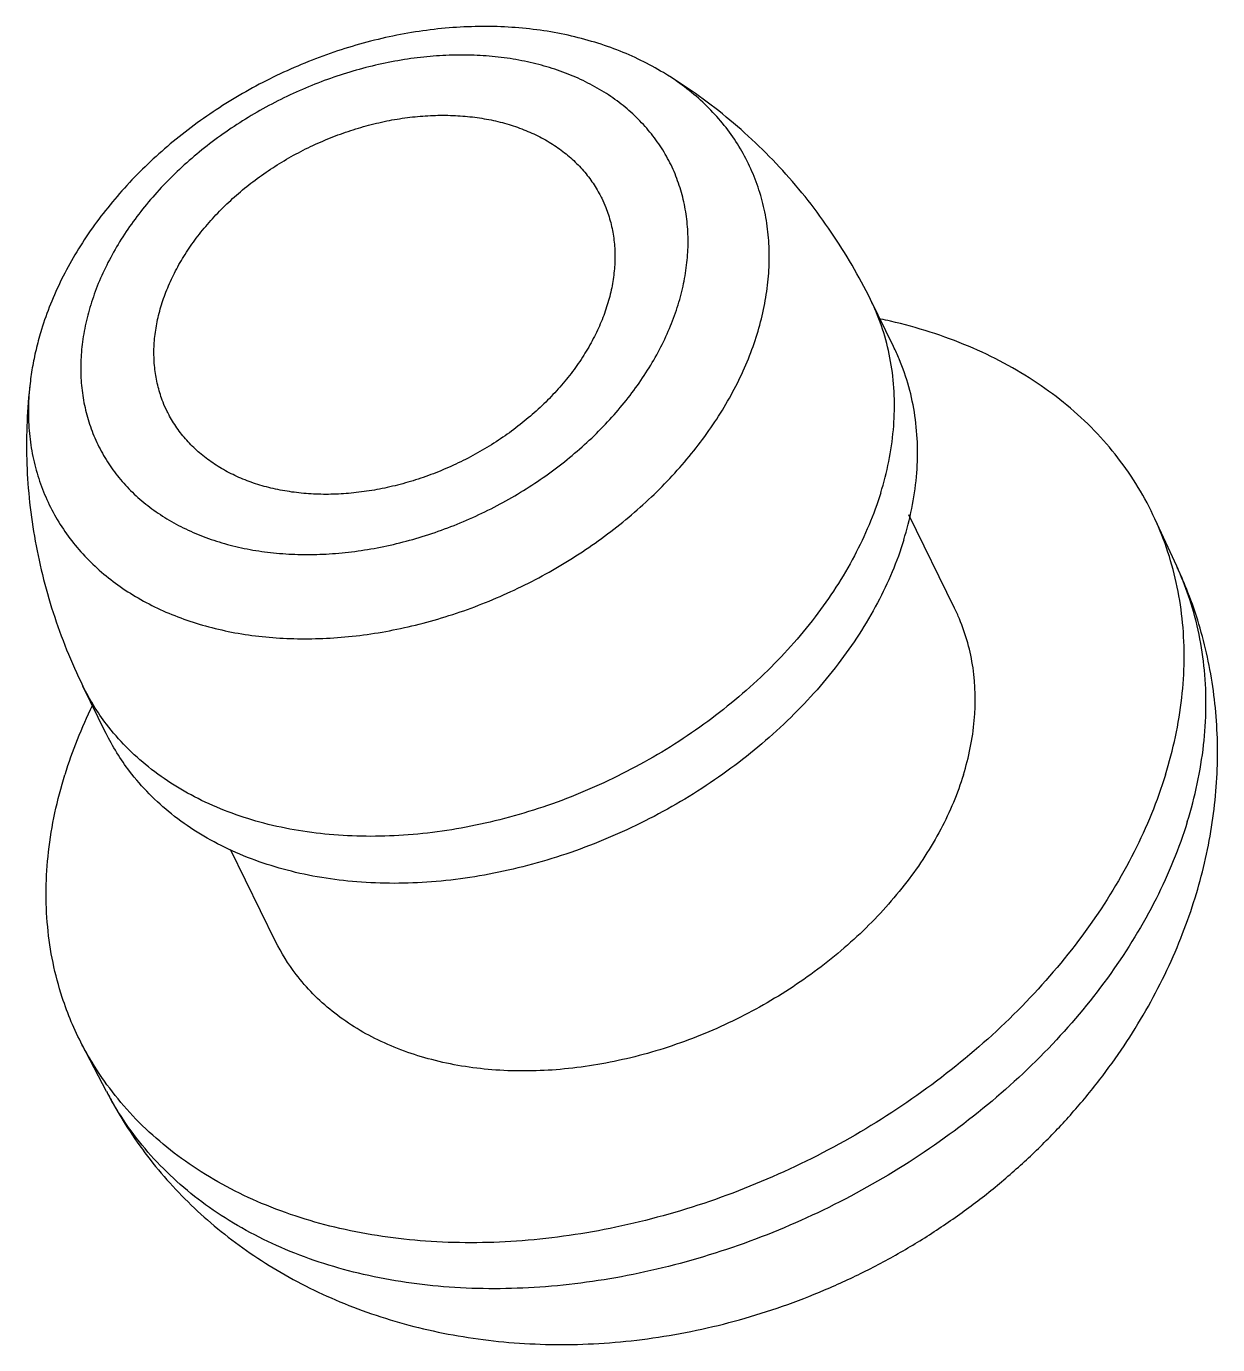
# Model space of a CAD drawing. Header units: inches. Extents: x -219 to 252, y -99 to 210.
# Drawn here: x -51.083 to -46.913, y -93.504 to -88.888 of the extents above; entities that cross this region are included whole.
import ezdxf

# ---------------------------------------------------------------- set-up
doc = ezdxf.new("R2010")
doc.units = ezdxf.units.IN
doc.header["$MEASUREMENT"] = 0
doc.layers.add('02___PRT_ALL_AXES', color=7, linetype='Continuous')

# ---------------------------------------------------------------- blocks, each defined once
blk = doc.blocks.new('block 3441')
at = {"color": 7, "lineweight": 25, "true_color": 0xffffff}
blk.add_open_spline([(-51.0301, -89.9491), (-51.0365, -89.97), (-51.0424, -89.991), (-51.0475, -90.0122), (-51.0526, -90.0331), (-51.0571, -90.0541), (-51.0609, -90.0752), (-51.0647, -90.096), (-51.0678, -90.1168), (-51.0702, -90.1378)], degree=3, knots=[0, 0, 0, 0, 1, 1, 1, 2, 2, 2, 3, 3, 3, 3], dxfattribs=at)
blk = doc.blocks.new('block 3442')
at = {"color": 7, "lineweight": 25, "true_color": 0xffffff}
blk.add_open_spline([(-49.0494, -89.8627), (-49.0556, -89.8828), (-49.0628, -89.9027), (-49.0709, -89.9222), (-49.0792, -89.9422), (-49.0885, -89.9619), (-49.0985, -89.9812), (-49.1089, -90.001), (-49.1201, -90.0203), (-49.132, -90.0392), (-49.1443, -90.0586), (-49.1574, -90.0775), (-49.1712, -90.0959), (-49.1853, -90.1147), (-49.2001, -90.1329), (-49.2156, -90.1506), (-49.2314, -90.1687), (-49.2479, -90.1862), (-49.265, -90.2031), (-49.2824, -90.2203), (-49.3004, -90.2368), (-49.3189, -90.2528), (-49.3377, -90.2689), (-49.3571, -90.2845), (-49.377, -90.2993), (-49.3971, -90.3144), (-49.4176, -90.3287), (-49.4386, -90.3424), (-49.4598, -90.3561), (-49.4815, -90.3692), (-49.5035, -90.3816), (-49.5256, -90.3939), (-49.5481, -90.4056), (-49.571, -90.4165), (-49.5938, -90.4275), (-49.617, -90.4377), (-49.6405, -90.4471), (-49.6639, -90.4565), (-49.6876, -90.4651), (-49.7116, -90.473), (-49.7354, -90.4807), (-49.7594, -90.4877), (-49.7836, -90.4939), (-49.8076, -90.5), (-49.8317, -90.5052), (-49.856, -90.5097), (-49.88, -90.5141), (-49.904, -90.5176), (-49.9282, -90.5203), (-49.9519, -90.523), (-49.9757, -90.5248), (-49.9996, -90.5257), (-50.0229, -90.5266), (-50.0463, -90.5266), (-50.0696, -90.5257), (-50.0923, -90.5248), (-50.1151, -90.5231), (-50.1377, -90.5203), (-50.1597, -90.5177), (-50.1816, -90.5142), (-50.2033, -90.5097), (-50.2244, -90.5054), (-50.2453, -90.5001), (-50.2659, -90.4939), (-50.2859, -90.4878), (-50.3056, -90.4809), (-50.325, -90.473), (-50.3438, -90.4653), (-50.3622, -90.4566), (-50.3801, -90.4471), (-50.3975, -90.4378), (-50.4145, -90.4276), (-50.4308, -90.4165), (-50.4467, -90.4058), (-50.462, -90.3941), (-50.4766, -90.3816), (-50.4909, -90.3693), (-50.5045, -90.3562), (-50.5172, -90.3424), (-50.5298, -90.3287), (-50.5415, -90.3144), (-50.5523, -90.2993), (-50.563, -90.2844), (-50.5728, -90.2689), (-50.5816, -90.2528), (-50.5846, -90.2472), (-50.5875, -90.2416), (-50.5903, -90.2359)], degree=3, knots=[0, 0, 0, 0, 1, 1, 1, 2, 2, 2, 3, 3, 3, 4, 4, 4, 5, 5, 5, 6, 6, 6, 7, 7, 7, 8, 8, 8, 9, 9, 9, 10, 10, 10, 11, 11, 11, 12, 12, 12, 13, 13, 13, 14, 14, 14, 15, 15, 15, 16, 16, 16, 17, 17, 17, 18, 18, 18, 19, 19, 19, 20, 20, 20, 21, 21, 21, 22, 22, 22, 23, 23, 23, 24, 24, 24, 25, 25, 25, 26, 26, 26, 27, 27, 27, 28, 28, 28, 29, 29, 29, 29], dxfattribs=at)
blk = doc.blocks.new('block 3443')
at = {"color": 7, "lineweight": 25, "true_color": 0xffffff}
blk.add_open_spline([(-48.8531, -89.0498), (-48.8786, -89.0344), (-48.9049, -89.0202), (-48.9317, -89.0071), (-48.9591, -88.9936), (-48.9872, -88.9814), (-49.0157, -88.9703), (-49.0449, -88.9591), (-49.0745, -88.949), (-49.1045, -88.9402), (-49.1355, -88.931), (-49.1668, -88.9232), (-49.1984, -88.9165), (-49.2308, -88.9096), (-49.2635, -88.9041), (-49.2963, -88.8998), (-49.3297, -88.8954), (-49.3632, -88.8923), (-49.3967, -88.8904), (-49.4309, -88.8885), (-49.465, -88.8878), (-49.4992, -88.8883), (-49.5341, -88.8887), (-49.5689, -88.8904), (-49.6036, -88.8933), (-49.6386, -88.8961), (-49.6735, -88.9002), (-49.7082, -88.9054), (-49.7433, -88.9106), (-49.7781, -88.917), (-49.8127, -88.9244), (-49.8477, -88.932), (-49.8825, -88.9406), (-49.917, -88.9503), (-49.9516, -88.96), (-49.9859, -88.9709), (-50.0198, -88.9827), (-50.0539, -88.9945), (-50.0875, -89.0075), (-50.1208, -89.0213), (-50.1541, -89.0353), (-50.187, -89.0502), (-50.2194, -89.0661), (-50.2518, -89.082), (-50.2838, -89.0988), (-50.3152, -89.1166), (-50.3465, -89.1343), (-50.3773, -89.153), (-50.4074, -89.1726), (-50.4374, -89.1921), (-50.4668, -89.2124), (-50.4956, -89.2337), (-50.5242, -89.2548), (-50.5521, -89.2768), (-50.5793, -89.2996), (-50.6063, -89.3223), (-50.6327, -89.3458), (-50.6582, -89.3702), (-50.6833, -89.3942), (-50.7078, -89.419), (-50.7313, -89.4446), (-50.7546, -89.4698), (-50.777, -89.4958), (-50.7984, -89.5226), (-50.8197, -89.549), (-50.84, -89.5761), (-50.8593, -89.6039), (-50.8783, -89.6313), (-50.8963, -89.6592), (-50.9132, -89.6878), (-50.9297, -89.7157), (-50.9452, -89.7442), (-50.9596, -89.7732), (-50.9737, -89.8018), (-50.9868, -89.8309), (-50.9986, -89.8605), (-51.0103, -89.8896), (-51.0208, -89.9192), (-51.0301, -89.9491)], degree=3, knots=[0, 0, 0, 0, 1, 1, 1, 2, 2, 2, 3, 3, 3, 4, 4, 4, 5, 5, 5, 6, 6, 6, 7, 7, 7, 8, 8, 8, 9, 9, 9, 10, 10, 10, 11, 11, 11, 12, 12, 12, 13, 13, 13, 14, 14, 14, 15, 15, 15, 16, 16, 16, 17, 17, 17, 18, 18, 18, 19, 19, 19, 20, 20, 20, 21, 21, 21, 22, 22, 22, 23, 23, 23, 24, 24, 24, 25, 25, 25, 26, 26, 26, 26], dxfattribs=at)
blk = doc.blocks.new('block 3444')
at = {"color": 7, "lineweight": 25, "true_color": 0xffffff}
blk.add_open_spline([(-49.0691, -89.4895), (-49.0638, -89.5002), (-49.059, -89.5112), (-49.0546, -89.5223), (-49.0479, -89.5394), (-49.0422, -89.5569), (-49.0376, -89.5748), (-49.033, -89.5927), (-49.0295, -89.6111), (-49.0271, -89.6295), (-49.0246, -89.6483), (-49.0232, -89.6672), (-49.0229, -89.6861), (-49.0226, -89.7055), (-49.0234, -89.7249), (-49.0253, -89.7442), (-49.0272, -89.764), (-49.0302, -89.7837), (-49.0341, -89.8032), (-49.0382, -89.8233), (-49.0433, -89.8431), (-49.0494, -89.8627)], degree=3, knots=[0, 0, 0, 0, 1, 1, 1, 2, 2, 2, 3, 3, 3, 4, 4, 4, 5, 5, 5, 6, 6, 6, 7, 7, 7, 7], dxfattribs=at)
blk = doc.blocks.new('block 3445')
at = {"color": 7, "lineweight": 25, "true_color": 0xffffff}
blk.add_open_spline([(-50.5903, -90.2359), (-50.5956, -90.2252), (-50.6004, -90.2142), (-50.6048, -90.2031), (-50.6115, -90.186), (-50.6172, -90.1684), (-50.6218, -90.1506), (-50.6264, -90.1326), (-50.6299, -90.1143), (-50.6324, -90.0959), (-50.6348, -90.0771), (-50.6362, -90.0582), (-50.6365, -90.0392), (-50.6368, -90.0199), (-50.636, -90.0005), (-50.6342, -89.9812), (-50.6322, -89.9614), (-50.6293, -89.9417), (-50.6253, -89.9222), (-50.6212, -89.9021), (-50.6161, -89.8822), (-50.6101, -89.8627)], degree=3, knots=[0, 0, 0, 0, 1, 1, 1, 2, 2, 2, 3, 3, 3, 4, 4, 4, 5, 5, 5, 6, 6, 6, 7, 7, 7, 7], dxfattribs=at)
blk = doc.blocks.new('block 3446')
at = {"color": 7, "lineweight": 25, "true_color": 0xffffff}
blk.add_open_spline([(-48.525, -89.9656), (-48.5163, -89.9373), (-48.5087, -89.9087), (-48.5026, -89.8797), (-48.4965, -89.8515), (-48.4918, -89.8231), (-48.4884, -89.7945), (-48.4851, -89.7665), (-48.4831, -89.7384), (-48.4826, -89.7103), (-48.482, -89.6827), (-48.4829, -89.6552), (-48.4852, -89.6278), (-48.4874, -89.6008), (-48.4911, -89.574), (-48.4962, -89.5475), (-48.5012, -89.5213), (-48.5076, -89.4953), (-48.5155, -89.4699), (-48.5233, -89.4446), (-48.5325, -89.4197), (-48.543, -89.3955), (-48.5535, -89.3713), (-48.5654, -89.3477), (-48.5785, -89.3247), (-48.5917, -89.3018), (-48.6062, -89.2796), (-48.6219, -89.2582), (-48.6377, -89.2367), (-48.6546, -89.216), (-48.6727, -89.1963), (-48.691, -89.1762), (-48.7104, -89.1572), (-48.7307, -89.1393), (-48.7514, -89.121), (-48.773, -89.1038), (-48.7955, -89.0877), (-48.8142, -89.0743), (-48.8334, -89.0616), (-48.8531, -89.0498)], degree=3, knots=[0, 0, 0, 0, 1, 1, 1, 2, 2, 2, 3, 3, 3, 4, 4, 4, 5, 5, 5, 6, 6, 6, 7, 7, 7, 8, 8, 8, 9, 9, 9, 10, 10, 10, 11, 11, 11, 12, 12, 12, 13, 13, 13, 13], dxfattribs=at)
blk = doc.blocks.new('block 3447')
at = {"color": 7, "lineweight": 25, "true_color": 0xffffff}
blk.add_open_spline([(-50.6101, -89.8627), (-50.6038, -89.8425), (-50.5966, -89.8227), (-50.5885, -89.8032), (-50.5802, -89.7832), (-50.571, -89.7634), (-50.5609, -89.7442), (-50.5506, -89.7244), (-50.5394, -89.705), (-50.5274, -89.6862), (-50.5151, -89.6667), (-50.502, -89.6479), (-50.4883, -89.6295), (-50.4741, -89.6107), (-50.4593, -89.5925), (-50.4438, -89.5748), (-50.428, -89.5567), (-50.4115, -89.5392), (-50.3944, -89.5223), (-50.377, -89.5051), (-50.359, -89.4886), (-50.3405, -89.4726), (-50.3217, -89.4565), (-50.3023, -89.4409), (-50.2824, -89.426), (-50.2624, -89.411), (-50.2418, -89.3967), (-50.2208, -89.383), (-50.1996, -89.3693), (-50.178, -89.3562), (-50.1559, -89.3438), (-50.1338, -89.3314), (-50.1113, -89.3198), (-50.0884, -89.3088), (-50.0656, -89.2979), (-50.0424, -89.2877), (-50.0189, -89.2783), (-49.9955, -89.2689), (-49.9718, -89.2603), (-49.9478, -89.2524), (-49.9241, -89.2446), (-49.9001, -89.2377), (-49.8758, -89.2315), (-49.8519, -89.2254), (-49.8277, -89.2201), (-49.8034, -89.2156), (-49.7795, -89.2113), (-49.7554, -89.2078), (-49.7313, -89.205), (-49.7075, -89.2024), (-49.6837, -89.2006), (-49.6598, -89.1997), (-49.6365, -89.1988), (-49.6132, -89.1988), (-49.5898, -89.1997), (-49.5671, -89.2006), (-49.5443, -89.2023), (-49.5217, -89.205), (-49.4997, -89.2076), (-49.4778, -89.2112), (-49.4561, -89.2156), (-49.4351, -89.22), (-49.4141, -89.2253), (-49.3935, -89.2315), (-49.3735, -89.2376), (-49.3538, -89.2445), (-49.3345, -89.2524), (-49.3156, -89.2601), (-49.2972, -89.2687), (-49.2793, -89.2783), (-49.2619, -89.2876), (-49.245, -89.2978), (-49.2287, -89.3088), (-49.2127, -89.3196), (-49.1974, -89.3313), (-49.1828, -89.3438), (-49.1685, -89.3561), (-49.1549, -89.3692), (-49.1422, -89.383), (-49.1297, -89.3966), (-49.1179, -89.411), (-49.1071, -89.426), (-49.0964, -89.4409), (-49.0866, -89.4565), (-49.0778, -89.4726), (-49.0748, -89.4782), (-49.0719, -89.4838), (-49.0691, -89.4895)], degree=3, knots=[0, 0, 0, 0, 1, 1, 1, 2, 2, 2, 3, 3, 3, 4, 4, 4, 5, 5, 5, 6, 6, 6, 7, 7, 7, 8, 8, 8, 9, 9, 9, 10, 10, 10, 11, 11, 11, 12, 12, 12, 13, 13, 13, 14, 14, 14, 15, 15, 15, 16, 16, 16, 17, 17, 17, 18, 18, 18, 19, 19, 19, 20, 20, 20, 21, 21, 21, 22, 22, 22, 23, 23, 23, 24, 24, 24, 25, 25, 25, 26, 26, 26, 27, 27, 27, 28, 28, 28, 29, 29, 29, 29], dxfattribs=at)
blk = doc.blocks.new('block 3448')
at = {"color": 7, "lineweight": 25, "true_color": 0xffffff}
blk.add_open_spline([(-48.8016, -89.8627), (-48.794, -89.8383), (-48.7876, -89.8136), (-48.7823, -89.7886), (-48.7773, -89.7643), (-48.7733, -89.7397), (-48.7707, -89.715), (-48.7681, -89.6909), (-48.7667, -89.6667), (-48.7666, -89.6424), (-48.7666, -89.6188), (-48.7678, -89.595), (-48.7703, -89.5714), (-48.7727, -89.5483), (-48.7765, -89.5253), (-48.7815, -89.5026), (-48.7865, -89.4801), (-48.7928, -89.458), (-48.8003, -89.4363), (-48.8078, -89.4147), (-48.8166, -89.3936), (-48.8265, -89.3731), (-48.8365, -89.3525), (-48.8477, -89.3326), (-48.86, -89.3134), (-48.8724, -89.294), (-48.8859, -89.2754), (-48.9004, -89.2577), (-48.9151, -89.2397), (-48.9309, -89.2226), (-48.9476, -89.2063), (-48.9645, -89.1898), (-48.9824, -89.1742), (-49.0011, -89.1597), (-49.0201, -89.1448), (-49.04, -89.1309), (-49.0605, -89.1181), (-49.0816, -89.105), (-49.1033, -89.0929), (-49.1255, -89.0819), (-49.1484, -89.0706), (-49.1718, -89.0605), (-49.1956, -89.0513), (-49.2201, -89.042), (-49.245, -89.0337), (-49.2702, -89.0266), (-49.2962, -89.0193), (-49.3225, -89.0131), (-49.3489, -89.0079), (-49.3761, -89.0026), (-49.4035, -88.9985), (-49.4311, -88.9954), (-49.4593, -88.9922), (-49.4877, -88.9901), (-49.5161, -88.9891), (-49.5452, -88.988), (-49.5743, -88.988), (-49.6034, -88.9891), (-49.6331, -88.9901), (-49.6627, -88.9923), (-49.6923, -88.9954), (-49.7224, -88.9985), (-49.7524, -89.0027), (-49.7822, -89.0079), (-49.8125, -89.0131), (-49.8426, -89.0194), (-49.8724, -89.0266), (-49.9027, -89.0339), (-49.9327, -89.0421), (-49.9624, -89.0513), (-49.9923, -89.0606), (-50.022, -89.0708), (-50.0513, -89.0819), (-50.0808, -89.0931), (-50.11, -89.1052), (-50.1387, -89.1181), (-50.1675, -89.1311), (-50.1959, -89.145), (-50.2239, -89.1597), (-50.2518, -89.1744), (-50.2792, -89.1899), (-50.3062, -89.2063), (-50.333, -89.2226), (-50.3593, -89.2398), (-50.3851, -89.2577), (-50.4106, -89.2754), (-50.4356, -89.294), (-50.46, -89.3134), (-50.484, -89.3325), (-50.5075, -89.3524), (-50.5303, -89.3731), (-50.5527, -89.3934), (-50.5745, -89.4145), (-50.5956, -89.4363), (-50.6163, -89.4577), (-50.6362, -89.4798), (-50.6554, -89.5026), (-50.6741, -89.5249), (-50.6921, -89.5479), (-50.7092, -89.5714), (-50.7259, -89.5945), (-50.7417, -89.6182), (-50.7567, -89.6424), (-50.7712, -89.6661), (-50.7848, -89.6903), (-50.7975, -89.715), (-50.8097, -89.7391), (-50.8211, -89.7636), (-50.8313, -89.7886), (-50.8412, -89.8129), (-50.8501, -89.8376), (-50.8579, -89.8627)], degree=3, knots=[0, 0, 0, 0, 1, 1, 1, 2, 2, 2, 3, 3, 3, 4, 4, 4, 5, 5, 5, 6, 6, 6, 7, 7, 7, 8, 8, 8, 9, 9, 9, 10, 10, 10, 11, 11, 11, 12, 12, 12, 13, 13, 13, 14, 14, 14, 15, 15, 15, 16, 16, 16, 17, 17, 17, 18, 18, 18, 19, 19, 19, 20, 20, 20, 21, 21, 21, 22, 22, 22, 23, 23, 23, 24, 24, 24, 25, 25, 25, 26, 26, 26, 27, 27, 27, 28, 28, 28, 29, 29, 29, 30, 30, 30, 31, 31, 31, 32, 32, 32, 33, 33, 33, 34, 34, 34, 35, 35, 35, 36, 36, 36, 37, 37, 37, 37], dxfattribs=at)
blk = doc.blocks.new('block 3449')
at = {"color": 7, "lineweight": 25, "true_color": 0xffffff}
blk.add_open_spline([(-50.8579, -89.8627), (-50.8654, -89.8871), (-50.8718, -89.9118), (-50.8771, -89.9367), (-50.8822, -89.9611), (-50.8861, -89.9857), (-50.8887, -90.0104), (-50.8913, -90.0345), (-50.8927, -90.0587), (-50.8928, -90.0829), (-50.8929, -90.1066), (-50.8917, -90.1304), (-50.8892, -90.1539), (-50.8867, -90.1771), (-50.883, -90.2001), (-50.8779, -90.2228), (-50.8729, -90.2452), (-50.8667, -90.2674), (-50.8591, -90.2891), (-50.8516, -90.3106), (-50.8429, -90.3318), (-50.8329, -90.3523), (-50.8229, -90.3728), (-50.8117, -90.3928), (-50.7994, -90.412), (-50.787, -90.4313), (-50.7735, -90.4499), (-50.759, -90.4677), (-50.7443, -90.4857), (-50.7285, -90.5029), (-50.7119, -90.5191), (-50.6949, -90.5356), (-50.677, -90.5511), (-50.6584, -90.5657), (-50.6393, -90.5806), (-50.6194, -90.5944), (-50.5989, -90.6073), (-50.5779, -90.6204), (-50.5561, -90.6325), (-50.5339, -90.6435), (-50.5111, -90.6548), (-50.4876, -90.6649), (-50.4638, -90.6741), (-50.4393, -90.6834), (-50.4144, -90.6916), (-50.3892, -90.6988), (-50.3632, -90.7061), (-50.337, -90.7123), (-50.3105, -90.7175), (-50.2833, -90.7228), (-50.2559, -90.7269), (-50.2284, -90.73), (-50.2001, -90.7332), (-50.1717, -90.7353), (-50.1433, -90.7363), (-50.1143, -90.7374), (-50.0851, -90.7373), (-50.056, -90.7363), (-50.0264, -90.7353), (-49.9967, -90.7331), (-49.9671, -90.73), (-49.937, -90.7269), (-49.907, -90.7227), (-49.8772, -90.7175), (-49.847, -90.7123), (-49.8169, -90.706), (-49.787, -90.6988), (-49.7568, -90.6915), (-49.7268, -90.6833), (-49.6971, -90.6741), (-49.6671, -90.6648), (-49.6374, -90.6546), (-49.6081, -90.6435), (-49.5786, -90.6323), (-49.5494, -90.6202), (-49.5207, -90.6073), (-49.4919, -90.5943), (-49.4635, -90.5804), (-49.4355, -90.5657), (-49.4076, -90.551), (-49.3802, -90.5355), (-49.3532, -90.5191), (-49.3264, -90.5028), (-49.3001, -90.4856), (-49.2744, -90.4677), (-49.2488, -90.4499), (-49.2238, -90.4313), (-49.1995, -90.412), (-49.1754, -90.3928), (-49.1519, -90.3729), (-49.1291, -90.3523), (-49.1067, -90.332), (-49.0849, -90.3109), (-49.0638, -90.2891), (-49.0432, -90.2677), (-49.0232, -90.2456), (-49.0041, -90.2228), (-48.9853, -90.2005), (-48.9673, -90.1775), (-48.9503, -90.1539), (-48.9336, -90.1309), (-48.9177, -90.1072), (-48.9028, -90.0829), (-48.8882, -90.0593), (-48.8746, -90.0351), (-48.862, -90.0104), (-48.8497, -89.9863), (-48.8384, -89.9618), (-48.8281, -89.9367), (-48.8182, -89.9125), (-48.8093, -89.8877), (-48.8016, -89.8627)], degree=3, knots=[0, 0, 0, 0, 1, 1, 1, 2, 2, 2, 3, 3, 3, 4, 4, 4, 5, 5, 5, 6, 6, 6, 7, 7, 7, 8, 8, 8, 9, 9, 9, 10, 10, 10, 11, 11, 11, 12, 12, 12, 13, 13, 13, 14, 14, 14, 15, 15, 15, 16, 16, 16, 17, 17, 17, 18, 18, 18, 19, 19, 19, 20, 20, 20, 21, 21, 21, 22, 22, 22, 23, 23, 23, 24, 24, 24, 25, 25, 25, 26, 26, 26, 27, 27, 27, 28, 28, 28, 29, 29, 29, 30, 30, 30, 31, 31, 31, 32, 32, 32, 33, 33, 33, 34, 34, 34, 35, 35, 35, 36, 36, 36, 37, 37, 37, 37], dxfattribs=at)
blk = doc.blocks.new('block 3450')
at = {"color": 7, "lineweight": 25, "true_color": 0xffffff}
blk.add_open_spline([(-51.0702, -90.1378), (-51.0734, -90.1653), (-51.0754, -90.1931), (-51.0759, -90.2208), (-51.0764, -90.2483), (-51.0756, -90.2759), (-51.0733, -90.3034), (-51.071, -90.3303), (-51.0674, -90.3571), (-51.0623, -90.3837), (-51.0573, -90.4098), (-51.0508, -90.4358), (-51.043, -90.4612), (-51.0352, -90.4865), (-51.026, -90.5114), (-51.0155, -90.5356), (-51.0049, -90.5598), (-50.9931, -90.5835), (-50.9799, -90.6064), (-50.9667, -90.6293), (-50.9523, -90.6515), (-50.9366, -90.6729), (-50.9208, -90.6944), (-50.9039, -90.7151), (-50.8858, -90.7348), (-50.8675, -90.7548), (-50.8481, -90.7739), (-50.8278, -90.7918), (-50.8071, -90.8101), (-50.7854, -90.8273), (-50.763, -90.8434), (-50.7401, -90.8598), (-50.7163, -90.8752), (-50.6918, -90.8893), (-50.6667, -90.9038), (-50.641, -90.9171), (-50.6147, -90.9293), (-50.5877, -90.9417), (-50.5602, -90.9529), (-50.5322, -90.9629), (-50.5035, -90.9732), (-50.4743, -90.9823), (-50.4448, -90.9901), (-50.4145, -90.9982), (-50.3839, -91.005), (-50.3531, -91.0107), (-50.3215, -91.0165), (-50.2896, -91.021), (-50.2576, -91.0245), (-50.2249, -91.0279), (-50.192, -91.0302), (-50.1591, -91.0313), (-50.1255, -91.0325), (-50.0918, -91.0325), (-50.0581, -91.0313), (-50.0238, -91.0302), (-49.9895, -91.0279), (-49.9553, -91.0245), (-49.9205, -91.021), (-49.8858, -91.0164), (-49.8513, -91.0107), (-49.8163, -91.0049), (-49.7815, -90.998), (-49.7469, -90.9901), (-49.7119, -90.9821), (-49.6772, -90.973), (-49.6427, -90.9629), (-49.6079, -90.9527), (-49.5735, -90.9415), (-49.5394, -90.9293), (-49.5051, -90.9169), (-49.4711, -90.9036), (-49.4376, -90.8893), (-49.404, -90.875), (-49.3708, -90.8597), (-49.338, -90.8434), (-49.3053, -90.8272), (-49.2731, -90.81), (-49.2413, -90.7918), (-49.2097, -90.7737), (-49.1786, -90.7547), (-49.1481, -90.7348), (-49.1178, -90.7151), (-49.0881, -90.6944), (-49.059, -90.6729), (-49.0302, -90.6516), (-49.002, -90.6294), (-48.9746, -90.6064), (-48.9475, -90.5836), (-48.921, -90.5601), (-48.8953, -90.5356), (-48.8701, -90.5117), (-48.8455, -90.4868), (-48.8219, -90.4612), (-48.7986, -90.4361), (-48.7761, -90.4103), (-48.7546, -90.3837), (-48.7335, -90.3576), (-48.7132, -90.3308), (-48.6939, -90.3034), (-48.6751, -90.2765), (-48.6572, -90.249), (-48.6403, -90.2208), (-48.6239, -90.1934), (-48.6084, -90.1653), (-48.5941, -90.1367), (-48.5802, -90.1087), (-48.5673, -90.0803), (-48.5556, -90.0514), (-48.5442, -90.0232), (-48.534, -89.9946), (-48.525, -89.9656)], degree=3, knots=[0, 0, 0, 0, 1, 1, 1, 2, 2, 2, 3, 3, 3, 4, 4, 4, 5, 5, 5, 6, 6, 6, 7, 7, 7, 8, 8, 8, 9, 9, 9, 10, 10, 10, 11, 11, 11, 12, 12, 12, 13, 13, 13, 14, 14, 14, 15, 15, 15, 16, 16, 16, 17, 17, 17, 18, 18, 18, 19, 19, 19, 20, 20, 20, 21, 21, 21, 22, 22, 22, 23, 23, 23, 24, 24, 24, 25, 25, 25, 26, 26, 26, 27, 27, 27, 28, 28, 28, 29, 29, 29, 30, 30, 30, 31, 31, 31, 32, 32, 32, 33, 33, 33, 34, 34, 34, 35, 35, 35, 36, 36, 36, 37, 37, 37, 37], dxfattribs=at)
blk = doc.blocks.new('block 4415')
at = {"layer": '02___PRT_ALL_AXES', "color": 7, "lineweight": 25, "true_color": 0xffffff}
blk.add_lwpolyline([(-50.8025, -92.6169), (-50.8874, -92.4544)], dxfattribs=at)
blk = doc.blocks.new('block 4416')
at = {"layer": '02___PRT_ALL_AXES', "color": 7, "lineweight": 25, "true_color": 0xffffff}
blk.add_lwpolyline([(-50.8045, -91.3621), (-50.8852, -91.1975)], dxfattribs=at)
blk = doc.blocks.new('block 4417')
at = {"layer": '02___PRT_ALL_AXES', "color": 7, "lineweight": 25, "true_color": 0xffffff}
blk.add_lwpolyline([(-50.2105, -92.0917), (-50.3684, -91.77)], dxfattribs=at)
blk = doc.blocks.new('block 4418')
at = {"layer": '02___PRT_ALL_AXES', "color": 7, "lineweight": 25, "true_color": 0xffffff}
blk.add_lwpolyline([(-47.8337, -90.9253), (-47.9941, -90.5984)], dxfattribs=at)
blk = doc.blocks.new('block 4419')
at = {"layer": '02___PRT_ALL_AXES', "color": 7, "lineweight": 25, "true_color": 0xffffff}
blk.add_lwpolyline([(-48.0473, -90.0091), (-48.1281, -89.8445)], dxfattribs=at)
blk = doc.blocks.new('block 4420')
at = {"layer": '02___PRT_ALL_AXES', "color": 7, "lineweight": 25, "true_color": 0xffffff}
blk.add_lwpolyline([(-47.056, -90.7784), (-47.1326, -90.6118)], dxfattribs=at)
blk = doc.blocks.new('block 4439')
at = {"layer": '02___PRT_ALL_AXES', "color": 7, "lineweight": 25, "true_color": 0xffffff}
blk.add_open_spline([(-47.0498, -90.7923), (-47.0518, -90.7876), (-47.0539, -90.783), (-47.056, -90.7784)], degree=3, dxfattribs=at)
blk = doc.blocks.new('block 4440')
at = {"layer": '02___PRT_ALL_AXES', "color": 7, "lineweight": 25, "true_color": 0xffffff}
blk.add_open_spline([(-50.8025, -92.6169), (-50.7965, -92.6283), (-50.7904, -92.6396), (-50.784, -92.6508)], degree=3, dxfattribs=at)
blk = doc.blocks.new('block 4481')
at = {"layer": '02___PRT_ALL_AXES', "color": 7, "lineweight": 25, "true_color": 0xffffff}
blk.add_open_spline([(-48.0115, -90.6856), (-47.9893, -90.6138), (-47.974, -90.5396), (-47.9673, -90.4646), (-47.9609, -90.3934), (-47.9624, -90.3217), (-47.9727, -90.251), (-47.9827, -90.1829), (-48.0011, -90.1157), (-48.0277, -90.0523), (-48.0338, -90.0378), (-48.0403, -90.0234), (-48.0473, -90.0092)], degree=3, knots=[0, 0, 0, 0, 1, 1, 1, 2, 2, 2, 3, 3, 3, 4, 4, 4, 4], dxfattribs=at)
blk = doc.blocks.new('block 4482')
at = {"layer": '02___PRT_ALL_AXES', "color": 7, "lineweight": 25, "true_color": 0xffffff}
blk.add_open_spline([(-48.0115, -90.6856), (-48.0351, -90.7619), (-48.0665, -90.8359), (-48.1039, -90.9066), (-48.1435, -90.9816), (-48.1898, -91.0528), (-48.2413, -91.1201), (-48.2953, -91.1908), (-48.355, -91.2571), (-48.4191, -91.3188), (-48.4854, -91.3828), (-48.5564, -91.4419), (-48.6311, -91.4959), (-48.7073, -91.5511), (-48.7873, -91.6011), (-48.8702, -91.6455), (-48.9535, -91.6901), (-49.0397, -91.7292), (-49.1282, -91.7623), (-49.2156, -91.7951), (-49.3053, -91.822), (-49.3964, -91.8425), (-49.485, -91.8625), (-49.575, -91.8764), (-49.6655, -91.8833), (-49.7524, -91.89), (-49.8397, -91.8903), (-49.9265, -91.8833), (-50.0088, -91.8767), (-50.0906, -91.8634), (-50.1705, -91.8425), (-50.2457, -91.8229), (-50.3192, -91.7964), (-50.3891, -91.7623), (-50.455, -91.7302), (-50.5177, -91.6914), (-50.5749, -91.6455), (-50.6295, -91.6017), (-50.6791, -91.5516), (-50.7216, -91.4959), (-50.7535, -91.4541), (-50.7814, -91.4091), (-50.8045, -91.362)], degree=3, knots=[0, 0, 0, 0, 1, 1, 1, 2, 2, 2, 3, 3, 3, 4, 4, 4, 5, 5, 5, 6, 6, 6, 7, 7, 7, 8, 8, 8, 9, 9, 9, 10, 10, 10, 11, 11, 11, 12, 12, 12, 13, 13, 13, 14, 14, 14, 14], dxfattribs=at)
blk = doc.blocks.new('block 4483')
at = {"layer": '02___PRT_ALL_AXES', "color": 7, "lineweight": 25, "true_color": 0xffffff}
blk.add_open_spline([(-48.1281, -89.8445), (-48.1482, -89.8036), (-48.1697, -89.7634), (-48.1926, -89.724), (-48.2156, -89.6845), (-48.2399, -89.6458), (-48.2656, -89.608), (-48.2914, -89.5702), (-48.3184, -89.5333), (-48.3467, -89.4974), (-48.3751, -89.4615), (-48.4047, -89.4267), (-48.4355, -89.3929), (-48.4662, -89.3593), (-48.4981, -89.3267), (-48.5312, -89.2953), (-48.5641, -89.264), (-48.5982, -89.2339), (-48.6333, -89.2052), (-48.6681, -89.1765), (-48.704, -89.1491), (-48.7409, -89.1231), (-48.7774, -89.0973), (-48.8148, -89.0728), (-48.8531, -89.0498)], degree=3, knots=[0, 0, 0, 0, 1, 1, 1, 2, 2, 2, 3, 3, 3, 4, 4, 4, 5, 5, 5, 6, 6, 6, 7, 7, 7, 8, 8, 8, 8], dxfattribs=at)
blk = doc.blocks.new('block 4484')
at = {"layer": '02___PRT_ALL_AXES', "color": 7, "lineweight": 25, "true_color": 0xffffff}
blk.add_open_spline([(-50.8873, -92.4545), (-50.9152, -92.4012), (-50.9386, -92.3455), (-50.9574, -92.2883), (-50.9837, -92.208), (-51.0006, -92.1246), (-51.0086, -92.0405), (-51.0169, -91.9533), (-51.0155, -91.8652), (-51.0056, -91.7781), (-50.9953, -91.6867), (-50.9757, -91.5963), (-50.9486, -91.5085)], degree=3, knots=[0, 0, 0, 0, 1, 1, 1, 2, 2, 2, 3, 3, 3, 4, 4, 4, 4], dxfattribs=at)
blk = doc.blocks.new('block 4485')
at = {"layer": '02___PRT_ALL_AXES', "color": 7, "lineweight": 25, "true_color": 0xffffff}
blk.add_open_spline([(-46.9919, -91.9396), (-46.9794, -91.8992), (-46.9683, -91.8584), (-46.9587, -91.8173), (-46.949, -91.7756), (-46.9407, -91.7335), (-46.934, -91.6912), (-46.9274, -91.6497), (-46.9224, -91.6079), (-46.9189, -91.566), (-46.9154, -91.5246), (-46.9136, -91.4833), (-46.9132, -91.4419), (-46.9129, -91.401), (-46.9142, -91.3602), (-46.917, -91.3195), (-46.9197, -91.2792), (-46.924, -91.2391), (-46.9299, -91.1993), (-46.9357, -91.1598), (-46.943, -91.1205), (-46.9519, -91.0816), (-46.9607, -91.0431), (-46.971, -91.0048), (-46.9827, -90.9671), (-46.9944, -90.9296), (-47.0076, -90.8925), (-47.0222, -90.856), (-47.0327, -90.8298), (-47.044, -90.8039), (-47.0559, -90.7783)], degree=3, knots=[0, 0, 0, 0, 1, 1, 1, 2, 2, 2, 3, 3, 3, 4, 4, 4, 5, 5, 5, 6, 6, 6, 7, 7, 7, 8, 8, 8, 9, 9, 9, 10, 10, 10, 10], dxfattribs=at)
blk = doc.blocks.new('block 4486')
at = {"layer": '02___PRT_ALL_AXES', "color": 7, "lineweight": 25, "true_color": 0xffffff}
blk.add_open_spline([(-50.8026, -92.6169), (-50.7893, -92.6429), (-50.7752, -92.6685), (-50.7603, -92.6936), (-50.7399, -92.7282), (-50.718, -92.7621), (-50.6948, -92.7949), (-50.6715, -92.828), (-50.6469, -92.8601), (-50.621, -92.8912), (-50.5948, -92.9226), (-50.5675, -92.9529), (-50.539, -92.9822), (-50.5101, -93.0117), (-50.4801, -93.04), (-50.449, -93.0672), (-50.4176, -93.0947), (-50.385, -93.121), (-50.3515, -93.146), (-50.3175, -93.1713), (-50.2825, -93.1953), (-50.2466, -93.218), (-50.2102, -93.241), (-50.1729, -93.2627), (-50.1348, -93.2829), (-50.096, -93.3035), (-50.0564, -93.3226), (-50.0162, -93.3403), (-49.9752, -93.3583), (-49.9335, -93.3748), (-49.8913, -93.3897), (-49.8482, -93.4049), (-49.8046, -93.4186), (-49.7606, -93.4307), (-49.7157, -93.4431), (-49.6703, -93.4538), (-49.6246, -93.463), (-49.578, -93.4723), (-49.5311, -93.4799), (-49.4839, -93.486), (-49.4359, -93.4922), (-49.3877, -93.4967), (-49.3393, -93.4995), (-49.2902, -93.5024), (-49.2409, -93.5036), (-49.1916, -93.5032), (-49.1415, -93.5028), (-49.0914, -93.5006), (-49.0414, -93.4968), (-48.9907, -93.493), (-48.9401, -93.4874), (-48.8898, -93.4803), (-48.8388, -93.473), (-48.7881, -93.464), (-48.7378, -93.4534), (-48.6868, -93.4427), (-48.6363, -93.4304), (-48.5862, -93.4163), (-48.5357, -93.4023), (-48.4857, -93.3865), (-48.4362, -93.3692), (-48.3864, -93.3518), (-48.3373, -93.3328), (-48.2887, -93.3122), (-48.2401, -93.2916), (-48.1921, -93.2694), (-48.1449, -93.2457), (-48.0977, -93.2221), (-48.0513, -93.1969), (-48.0057, -93.1702), (-47.9603, -93.1436), (-47.9157, -93.1156), (-47.8721, -93.0861), (-47.8287, -93.0569), (-47.7863, -93.0262), (-47.7449, -92.9942), (-47.7038, -92.9625), (-47.6638, -92.9293), (-47.6249, -92.895), (-47.5865, -92.8611), (-47.5491, -92.8259), (-47.5129, -92.7894), (-47.4773, -92.7535), (-47.4428, -92.7164), (-47.4096, -92.6782), (-47.3769, -92.6406), (-47.3454, -92.6019), (-47.3153, -92.5621), (-47.2857, -92.523), (-47.2573, -92.4829), (-47.2305, -92.4419), (-47.204, -92.4016), (-47.179, -92.3604), (-47.1554, -92.3184), (-47.1322, -92.2771), (-47.1105, -92.2351), (-47.0903, -92.1923), (-47.0705, -92.1504), (-47.0522, -92.1078), (-47.0355, -92.0646), (-47.0195, -92.0235), (-47.0049, -91.9817), (-46.9919, -91.9396)], degree=3, knots=[0, 0, 0, 0, 1, 1, 1, 2, 2, 2, 3, 3, 3, 4, 4, 4, 5, 5, 5, 6, 6, 6, 7, 7, 7, 8, 8, 8, 9, 9, 9, 10, 10, 10, 11, 11, 11, 12, 12, 12, 13, 13, 13, 14, 14, 14, 15, 15, 15, 16, 16, 16, 17, 17, 17, 18, 18, 18, 19, 19, 19, 20, 20, 20, 21, 21, 21, 22, 22, 22, 23, 23, 23, 24, 24, 24, 25, 25, 25, 26, 26, 26, 27, 27, 27, 28, 28, 28, 29, 29, 29, 30, 30, 30, 31, 31, 31, 32, 32, 32, 33, 33, 33, 34, 34, 34, 34], dxfattribs=at)
blk = doc.blocks.new('block 4487')
at = {"layer": '02___PRT_ALL_AXES', "color": 7, "lineweight": 25, "true_color": 0xffffff}
blk.add_open_spline([(-47.1326, -90.6118), (-47.1499, -90.5742), (-47.1694, -90.5376), (-47.1908, -90.5021), (-47.2344, -90.4303), (-47.2863, -90.3634), (-47.3448, -90.303), (-47.4052, -90.2407), (-47.4725, -90.1852), (-47.5445, -90.1369), (-47.62, -90.0862), (-47.7008, -90.0434), (-47.7845, -90.0081), (-47.873, -89.9707), (-47.9649, -89.9417), (-48.0584, -89.9202), (-48.0699, -89.9175), (-48.0814, -89.915), (-48.093, -89.9126)], degree=3, knots=[0, 0, 0, 0, 1, 1, 1, 2, 2, 2, 3, 3, 3, 4, 4, 4, 5, 5, 5, 6, 6, 6, 6], dxfattribs=at)
blk = doc.blocks.new('block 4488')
at = {"layer": '02___PRT_ALL_AXES', "color": 7, "lineweight": 25, "true_color": 0xffffff}
blk.add_open_spline([(-50.8528, -91.2667), (-50.8906, -91.3448), (-50.923, -91.4257), (-50.9486, -91.5085)], degree=3, dxfattribs=at)
blk = doc.blocks.new('block 4489')
at = {"layer": '02___PRT_ALL_AXES', "color": 7, "lineweight": 25, "true_color": 0xffffff}
blk.add_open_spline([(-51.0702, -90.1378), (-51.0754, -90.1822), (-51.0789, -90.2267), (-51.0809, -90.2714), (-51.0828, -90.3156), (-51.0832, -90.36), (-51.0819, -90.4043), (-51.0807, -90.4491), (-51.0778, -90.4939), (-51.0734, -90.5386), (-51.0689, -90.5836), (-51.0629, -90.6285), (-51.0552, -90.6732), (-51.0475, -90.7182), (-51.0381, -90.7629), (-51.0272, -90.8073), (-51.0162, -90.8519), (-51.0036, -90.8962), (-50.9895, -90.9399), (-50.9752, -90.9839), (-50.9594, -91.0274), (-50.9421, -91.0703), (-50.9247, -91.1134), (-50.9057, -91.1558), (-50.8852, -91.1975)], degree=3, knots=[0, 0, 0, 0, 1, 1, 1, 2, 2, 2, 3, 3, 3, 4, 4, 4, 5, 5, 5, 6, 6, 6, 7, 7, 7, 8, 8, 8, 8], dxfattribs=at)
blk = doc.blocks.new('block 4490')
at = {"layer": '02___PRT_ALL_AXES', "color": 7, "lineweight": 25, "true_color": 0xffffff}
blk.add_open_spline([(-48.0923, -90.521), (-48.1159, -90.5973), (-48.1473, -90.6713), (-48.1847, -90.742), (-48.2243, -90.817), (-48.2706, -90.8882), (-48.322, -90.9556), (-48.3761, -91.0262), (-48.4358, -91.0925), (-48.4998, -91.1543), (-48.5662, -91.2182), (-48.6372, -91.2773), (-48.7118, -91.3314), (-48.788, -91.3866), (-48.868, -91.4365), (-48.9509, -91.4809), (-49.0342, -91.5256), (-49.1205, -91.5646), (-49.209, -91.5978), (-49.2964, -91.6305), (-49.386, -91.6575), (-49.4771, -91.678), (-49.5657, -91.6979), (-49.6557, -91.7118), (-49.7463, -91.7187), (-49.8331, -91.7254), (-49.9205, -91.7258), (-50.0073, -91.7187), (-50.0896, -91.7121), (-50.1714, -91.6989), (-50.2513, -91.678), (-50.3265, -91.6583), (-50.4, -91.6318), (-50.4699, -91.5978), (-50.5357, -91.5657), (-50.5984, -91.5268), (-50.6557, -91.4809), (-50.7103, -91.4372), (-50.7599, -91.387), (-50.8023, -91.3314), (-50.8342, -91.2896), (-50.8621, -91.2446), (-50.8852, -91.1975)], degree=3, knots=[0, 0, 0, 0, 1, 1, 1, 2, 2, 2, 3, 3, 3, 4, 4, 4, 5, 5, 5, 6, 6, 6, 7, 7, 7, 8, 8, 8, 9, 9, 9, 10, 10, 10, 11, 11, 11, 12, 12, 12, 13, 13, 13, 14, 14, 14, 14], dxfattribs=at)
blk = doc.blocks.new('block 4491')
at = {"layer": '02___PRT_ALL_AXES', "color": 7, "lineweight": 25, "true_color": 0xffffff}
blk.add_open_spline([(-47.0191, -91.6731), (-47.0477, -91.7656), (-47.0847, -91.8556), (-47.1285, -91.9421), (-47.1745, -92.0333), (-47.228, -92.1207), (-47.2873, -92.2038), (-47.3493, -92.2909), (-47.4177, -92.3734), (-47.4912, -92.4511), (-47.5673, -92.5316), (-47.6489, -92.6071), (-47.7347, -92.6771), (-47.8226, -92.749), (-47.9151, -92.8152), (-48.0111, -92.8758), (-48.1083, -92.9371), (-48.2091, -92.9924), (-48.3129, -93.0416), (-48.4165, -93.0908), (-48.523, -93.1337), (-48.6318, -93.1702), (-48.739, -93.206), (-48.8484, -93.2354), (-48.9592, -93.2578), (-49.067, -93.2796), (-49.1763, -93.2947), (-49.2861, -93.3023), (-49.3917, -93.3095), (-49.4979, -93.3099), (-49.6035, -93.3023), (-49.7043, -93.295), (-49.8045, -93.2805), (-49.9029, -93.2578), (-49.9962, -93.2363), (-50.0879, -93.2074), (-50.1761, -93.1702), (-50.2597, -93.1349), (-50.3403, -93.0922), (-50.4156, -93.0416), (-50.4875, -92.9934), (-50.5546, -92.938), (-50.6149, -92.8758), (-50.6733, -92.8155), (-50.7251, -92.7487), (-50.7685, -92.6771), (-50.7738, -92.6685), (-50.779, -92.6597), (-50.784, -92.6508)], degree=3, knots=[0, 0, 0, 0, 1, 1, 1, 2, 2, 2, 3, 3, 3, 4, 4, 4, 5, 5, 5, 6, 6, 6, 7, 7, 7, 8, 8, 8, 9, 9, 9, 10, 10, 10, 11, 11, 11, 12, 12, 12, 13, 13, 13, 14, 14, 14, 15, 15, 15, 16, 16, 16, 16], dxfattribs=at)
blk = doc.blocks.new('block 4492')
at = {"layer": '02___PRT_ALL_AXES', "color": 7, "lineweight": 25, "true_color": 0xffffff}
blk.add_open_spline([(-47.0956, -91.5085), (-47.1242, -91.6012), (-47.1614, -91.6914), (-47.2052, -91.7781), (-47.2514, -91.8696), (-47.305, -91.9571), (-47.3644, -92.0405), (-47.4266, -92.1277), (-47.4952, -92.2104), (-47.5688, -92.2883), (-47.6451, -92.369), (-47.7268, -92.4446), (-47.8128, -92.5148), (-47.9009, -92.5868), (-47.9936, -92.6532), (-48.0898, -92.7139), (-48.1872, -92.7753), (-48.2882, -92.8308), (-48.3923, -92.8801), (-48.4961, -92.9293), (-48.6029, -92.9724), (-48.7119, -93.0089), (-48.8193, -93.0448), (-48.9289, -93.0743), (-49.04, -93.0967), (-49.1481, -93.1186), (-49.2575, -93.1337), (-49.3676, -93.1413), (-49.4735, -93.1486), (-49.5799, -93.1489), (-49.6858, -93.1413), (-49.7867, -93.134), (-49.8872, -93.1195), (-49.9858, -93.0967), (-50.0793, -93.0752), (-50.1712, -93.0462), (-50.2596, -93.0089), (-50.3434, -92.9735), (-50.4241, -92.9308), (-50.4997, -92.8801), (-50.5717, -92.8317), (-50.639, -92.7762), (-50.6994, -92.7139), (-50.7579, -92.6535), (-50.8098, -92.5866), (-50.8533, -92.5148), (-50.8653, -92.4951), (-50.8767, -92.4749), (-50.8873, -92.4545)], degree=3, knots=[0, 0, 0, 0, 1, 1, 1, 2, 2, 2, 3, 3, 3, 4, 4, 4, 5, 5, 5, 6, 6, 6, 7, 7, 7, 8, 8, 8, 9, 9, 9, 10, 10, 10, 11, 11, 11, 12, 12, 12, 13, 13, 13, 14, 14, 14, 15, 15, 15, 16, 16, 16, 16], dxfattribs=at)
blk = doc.blocks.new('block 4493')
at = {"layer": '02___PRT_ALL_AXES', "color": 7, "lineweight": 25, "true_color": 0xffffff}
blk.add_open_spline([(-48.0923, -90.521), (-48.0701, -90.4492), (-48.0547, -90.375), (-48.0481, -90.3), (-48.0417, -90.2289), (-48.0431, -90.1571), (-48.0535, -90.0865), (-48.0635, -90.0183), (-48.0819, -89.9512), (-48.1084, -89.8878), (-48.1145, -89.8732), (-48.1211, -89.8587), (-48.1281, -89.8445)], degree=3, knots=[0, 0, 0, 0, 1, 1, 1, 2, 2, 2, 3, 3, 3, 4, 4, 4, 4], dxfattribs=at)
blk = doc.blocks.new('block 4494')
at = {"layer": '02___PRT_ALL_AXES', "color": 7, "lineweight": 25, "true_color": 0xffffff}
blk.add_open_spline([(-47.8028, -91.5085), (-47.7836, -91.4466), (-47.7704, -91.3826), (-47.7647, -91.3179), (-47.7592, -91.2567), (-47.7604, -91.1947), (-47.7693, -91.1339), (-47.778, -91.0751), (-47.7938, -91.0173), (-47.8167, -90.9626), (-47.822, -90.95), (-47.8276, -90.9376), (-47.8336, -90.9254)], degree=3, knots=[0, 0, 0, 0, 1, 1, 1, 2, 2, 2, 3, 3, 3, 4, 4, 4, 4], dxfattribs=at)
blk = doc.blocks.new('block 4495')
at = {"layer": '02___PRT_ALL_AXES', "color": 7, "lineweight": 25, "true_color": 0xffffff}
blk.add_open_spline([(-47.0191, -91.6731), (-46.992, -91.5855), (-46.9724, -91.4953), (-46.9621, -91.404), (-46.9523, -91.3171), (-46.9509, -91.2293), (-46.9592, -91.1422), (-46.9672, -91.0582), (-46.9841, -90.975), (-47.0103, -90.895), (-47.0217, -90.8601), (-47.0349, -90.8258), (-47.0498, -90.7923)], degree=3, knots=[0, 0, 0, 0, 1, 1, 1, 2, 2, 2, 3, 3, 3, 4, 4, 4, 4], dxfattribs=at)
blk = doc.blocks.new('block 4496')
at = {"layer": '02___PRT_ALL_AXES', "color": 7, "lineweight": 25, "true_color": 0xffffff}
blk.add_open_spline([(-47.8028, -91.5085), (-47.8231, -91.5742), (-47.8502, -91.638), (-47.8824, -91.699), (-47.9166, -91.7636), (-47.9565, -91.8251), (-48.0009, -91.8831), (-48.0475, -91.944), (-48.0989, -92.0011), (-48.1541, -92.0544), (-48.2113, -92.1095), (-48.2725, -92.1605), (-48.3369, -92.2071), (-48.4026, -92.2546), (-48.4715, -92.2977), (-48.543, -92.336), (-48.6148, -92.3744), (-48.6892, -92.4082), (-48.7654, -92.4367), (-48.8408, -92.465), (-48.9181, -92.4882), (-48.9966, -92.5058), (-49.073, -92.5231), (-49.1506, -92.535), (-49.2287, -92.541), (-49.3035, -92.5468), (-49.3788, -92.5471), (-49.4537, -92.541), (-49.5246, -92.5353), (-49.5951, -92.5239), (-49.664, -92.5058), (-49.7288, -92.4889), (-49.7922, -92.4661), (-49.8524, -92.4367), (-49.9092, -92.409), (-49.9633, -92.3756), (-50.0126, -92.336), (-50.0597, -92.2982), (-50.1025, -92.255), (-50.139, -92.2071), (-50.1666, -92.171), (-50.1906, -92.1322), (-50.2105, -92.0916)], degree=3, knots=[0, 0, 0, 0, 1, 1, 1, 2, 2, 2, 3, 3, 3, 4, 4, 4, 5, 5, 5, 6, 6, 6, 7, 7, 7, 8, 8, 8, 9, 9, 9, 10, 10, 10, 11, 11, 11, 12, 12, 12, 13, 13, 13, 14, 14, 14, 14], dxfattribs=at)
blk = doc.blocks.new('block 4497')
at = {"layer": '02___PRT_ALL_AXES', "color": 7, "lineweight": 25, "true_color": 0xffffff}
blk.add_open_spline([(-47.0956, -91.5085), (-47.0684, -91.4207), (-47.0488, -91.3302), (-47.0385, -91.2388), (-47.0287, -91.1517), (-47.0273, -91.0637), (-47.0356, -90.9765), (-47.0436, -90.8923), (-47.0605, -90.8089), (-47.0868, -90.7287), (-47.0998, -90.6889), (-47.1151, -90.6498), (-47.1326, -90.6118)], degree=3, knots=[0, 0, 0, 0, 1, 1, 1, 2, 2, 2, 3, 3, 3, 4, 4, 4, 4], dxfattribs=at)

msp = doc.modelspace()

# ---------------------------------------------------------------- block references
for name in ['block 3443', 'block 3448', 'block 3446', 'block 3447', 'block 3444', 'block 3449', 'block 3445', 'block 3442', 'block 3441', 'block 3450']:
    msp.add_blockref(name, (0, 0))
at = {"layer": '02___PRT_ALL_AXES'}
for name in ['block 4483', 'block 4419', 'block 4493', 'block 4487', 'block 4481', 'block 4489', 'block 4490', 'block 4418', 'block 4420', 'block 4497', 'block 4482', 'block 4439', 'block 4485', 'block 4495', 'block 4494', 'block 4416', 'block 4488', 'block 4484', 'block 4492', 'block 4496', 'block 4491', 'block 4417', 'block 4486', 'block 4415', 'block 4440']:
    msp.add_blockref(name, (0, 0), dxfattribs=at)

doc.saveas('drawing.dxf')
